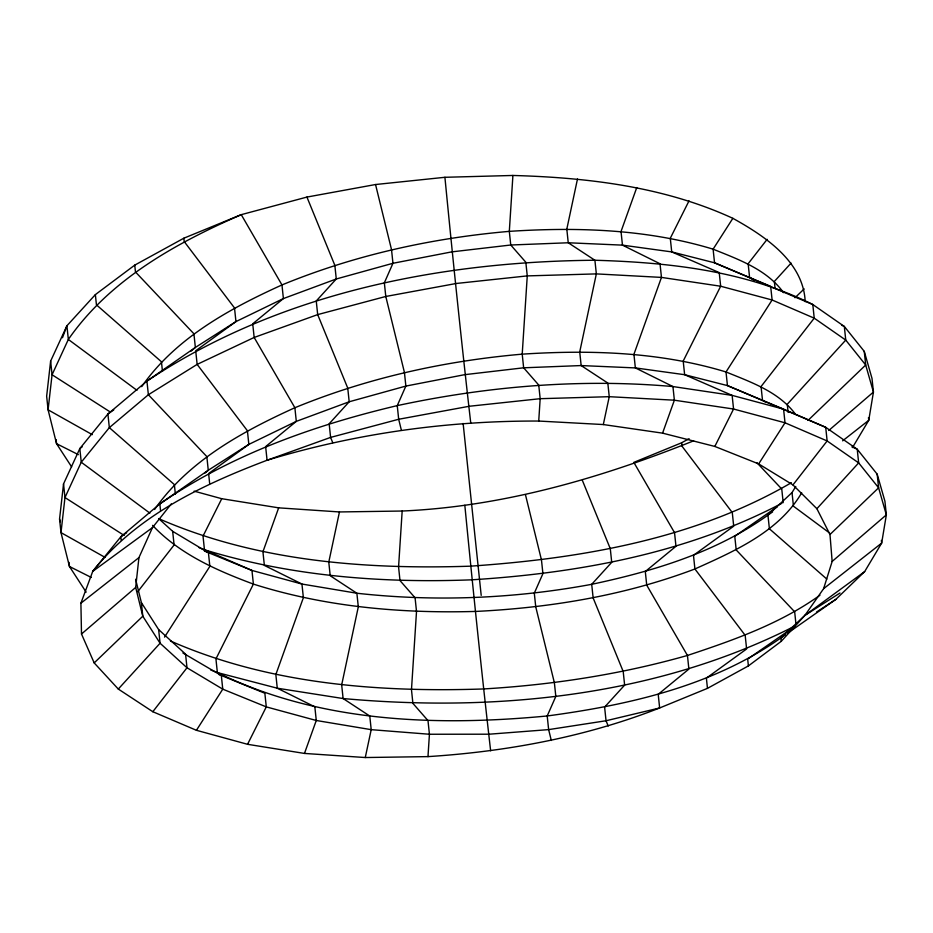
<?xml version="1.0" encoding="UTF-8"?>
<svg xmlns="http://www.w3.org/2000/svg" width="933" height="933" viewBox="0 0 933 933"><rect width="100%" height="100%" fill="white"/><g stroke="black" fill="none" stroke-linecap="round" stroke-linejoin="round"><path stroke-width="1.4" d="M693.616 440.831C600.572 478.139 502.969 506.619 402.17 511.027L398.566 566.926L400 580.571L415.08 597.808L416.515 611.453L411.476 689.72L412.899 703.365L427.99 720.603L429.425 734.248L427.979 756.616L365.269 757.538L304.473 753.432L247.56 744.301L196.42 730.294L152.814 711.716L118.293 689.055L94.186 662.908L81.498 634.008L80.903 603.196L92.729 571.381L120.812 536.802L159.846 503.89L208.269 470.244L248.843 444.4L296.309 421.366L349.187 401.773L405.867 386.075L464.622 374.681L523.646 367.8L581.154 365.561L635.361 367.917L684.635 374.704L727.448 385.597L825.705 427.314L857.229 449.239L877.172 474.162L884.916 501.219L886.35 514.864L881.662 543.111L864.658 571.602L835.851 599.371L787.884 633.006M805.202 301.674C803.383 261.485 764.652 235.979 732.86 218.322C664.144 186.647 587.825 177.562 512.917 175.462L509.313 231.361L510.748 245.006L525.827 262.255L527.262 275.9L522.212 354.155L523.646 367.8L538.738 385.049L540.172 398.694L538.726 421.051C446.849 420.701 355.03 433.553 267.071 460.249C202.414 484.763 136.451 515.786 92.729 571.381L152.452 527.623L171.31 503.89M881.37 540.382L881.662 543.111L823.617 588.676L804.922 615.36L781.224 641.333L748.394 665.917L707.459 688.356L659.643 707.972L606.042 720.754L548.639 729.618L489.172 734.201L429.425 734.248L371.206 729.664L316.275 720.486L266.29 706.887L222.765 689.16L186.997 667.771L160.079 643.234L142.796 616.212L135.682 587.417L138.935 557.619L152.452 527.623M512.917 175.462L444.913 177.293L375.544 184.524L306.934 197.073L241.25 214.66L183.871 238.195L134.749 265.124L95.364 294.618L66.908 325.792L50.627 361.106L46.65 396.187L48.084 409.82L56.551 443.7L71.643 466.897M86.139 592.128L69.45 566.494L60.995 532.615L59.56 518.981L63.537 483.9L79.818 448.586L107.913 414.007L146.936 381.096L195.359 347.449L235.944 321.605L283.399 298.572L336.277 278.979L392.956 263.281L451.712 251.887L510.748 245.006L568.244 242.767L622.463 245.134L671.725 251.91L714.538 262.803L812.795 304.52L844.318 326.445L864.261 351.368L872.005 378.425L873.44 392.07L868.751 420.316L852.482 447.572M402.17 511.027L339.46 511.949L328.778 562.109L330.212 575.743L356.873 593.236C435.07 601.937 514.363 598.694 591.709 584.315C653.625 571.159 715.949 552.429 767.952 515.133L772.641 511.855M365.269 757.538L371.206 729.664L369.771 716.031L343.111 698.537L277.276 688.204L217.366 672.565L210.671 669.929M577.492 178.961L566.809 229.121L568.244 242.767L594.904 260.249C669.206 262.418 745.49 270.757 812.795 304.52L814.229 318.165L761.06 386.53L762.494 400.175L764.873 401.785M538.726 421.051L603.313 424.55L609.249 396.688L607.815 383.043L581.154 365.561L579.72 351.916L596.339 273.894L594.904 260.249C439.175 261.543 278.069 293.405 146.936 381.096L148.37 394.741L206.834 456.599L208.269 470.244L205.015 473.043M823.617 588.676L832.154 561.444L829.985 534.504L816.888 508.707L792.957 484.915L758.669 463.911L714.83 446.441L662.57 433.145L603.313 424.55M339.46 511.949L278.664 507.844L262.931 551.765L264.366 565.41L301.942 584.046L356.873 593.236L358.307 606.87L341.676 684.904L343.111 698.537C496.006 712.38 656.47 696.415 794.799 626.078M304.473 753.432L316.275 720.486L314.841 706.841L277.276 688.204L275.841 674.559L303.377 597.691L301.942 584.046L251.957 570.448L204.42 551.041M636.761 187.556L621.028 231.489L622.463 245.134L660.028 263.771L661.462 277.404L633.927 354.283L635.361 367.917L672.938 386.554L732.125 395.382L783.58 409.144L825.705 427.314L827.139 440.959L792.957 484.915M662.57 433.145L674.372 400.199L672.938 386.554C580.699 378.401 487.656 386.227 397.248 405.622C313.581 425.413 231.034 454.721 159.846 503.89L160.558 510.713M62.476 337.723L66.908 325.792L68.342 339.437L52.061 374.751L48.084 409.82L92.297 434.661M278.664 507.844L221.751 498.712L203.021 536.125L204.455 549.77L251.957 570.448L253.391 584.093L215.931 658.92L217.366 672.565C318.993 722.574 436.387 726.527 547.204 715.973C628.784 705.021 712.555 686.128 780.863 637.927L785.539 634.65M247.56 744.301L266.29 706.887L264.855 693.242L218.66 674.396M689.02 200.852L670.291 238.265L671.725 251.91L719.226 272.588L720.661 286.233L683.201 361.059L684.635 374.704L732.125 395.382L733.56 409.027L714.83 446.441M826.825 579.078L769.387 528.778L767.952 515.133L792.024 492.566L795.767 486.466M801.692 492.787C778.868 531.857 734.481 551.146 694.91 568.978C625.04 595.429 550.68 607.745 476.262 611.407C401.167 613.599 325.267 606.928 253.391 584.093C216.806 570.471 179.789 554.237 152.557 525.349M164.546 637.122L209.855 566.366L208.421 552.721L172.663 531.332L158.657 518.573M196.42 730.294L222.765 689.16L221.331 675.515L182.926 652.995M732.86 218.322L713.104 249.169L714.538 262.803L770.67 286.349L772.104 299.994L726.014 371.964L727.448 385.597L783.58 409.144L785.015 422.789L758.669 463.911M137.757 591.697L174.098 544.977L172.663 531.332M152.814 711.716L186.997 667.771L185.562 654.126L158.645 629.588L141.361 602.566L135.612 579.265M767.148 239.326L748.149 263.736L749.584 277.381L754.354 280.6M141.699 386.67C175.567 338.131 229.261 308.87 281.964 284.938C354.353 255.164 431.431 238.125 509.313 231.361C577.574 226.929 647.234 229.133 713.104 249.169C738.528 259.479 766.938 269.485 783.557 292.67M154.61 509.465C188.478 460.925 242.172 431.664 294.875 407.733C367.264 377.958 444.341 360.919 522.212 354.155C590.484 349.723 660.132 351.928 726.014 371.964C750.948 382.168 778.938 391.813 795.546 414.345M118.293 689.055L160.079 643.234L158.645 629.588M791.067 263.118L774.355 281.451L775.078 288.274M816.888 508.707L858.663 462.885L857.229 449.239L851.957 446.837M94.186 662.908L142.796 616.212L141.361 602.566M794.998 297.732L804.176 288.915M808.013 420.41L865.696 365.013L864.261 351.368M829.985 534.504L878.606 487.807L877.172 474.162M864.658 571.602L804.922 615.36L780.863 637.927L781.224 641.333M191.032 351.181L195.359 347.449L193.924 333.804L135.46 271.946L134.749 265.124M81.498 634.008L135.682 587.417M828.749 430.486L873.44 392.07L865.696 365.013L845.753 340.09L814.229 318.165L772.104 299.994L720.661 286.233L661.462 277.404L596.339 273.894L527.262 275.9L456.354 283.469L385.784 296.472L317.686 314.608L254.161 337.454L197.143 364.395L148.37 394.741L109.336 427.641L81.253 462.232L64.972 497.546L60.995 532.615L105.196 557.456M832.154 561.444L886.35 514.864L878.606 487.807L858.663 462.885L827.139 440.959L785.015 422.789L733.56 409.027L674.372 400.199L609.249 396.688L540.172 398.694L469.264 406.263L398.683 419.267L330.597 437.402L267.071 460.249L265.637 446.604L296.309 421.366L294.875 407.733L254.161 337.454L252.726 323.809L283.399 298.572L281.964 284.938L241.25 214.66C175.824 243.198 109.977 279.492 68.342 339.437L136.953 390.321M80.903 603.196L138.935 557.619M842.616 440.843L868.751 420.316L868.46 417.587M82.162 446.872L79.818 448.586L81.253 462.232L149.851 513.115M113.756 409.902L107.913 414.007L109.336 427.641L174.366 484.589L175.369 494.14M126.666 532.696L120.812 536.802L121.173 540.207M777.294 506.759L734.772 536.3L736.207 549.945L794.671 611.815L795.954 624.095M792.56 627.921L747.683 659.095L748.394 665.917M791.394 482.688C694.49 539.157 580.769 558.645 470.185 566.179C364.955 569.62 256.4 561.316 158.878 518.713M819.955 595.207C780.21 623.78 733.513 640.166 687.446 655.456C620.83 674.407 552.184 684.915 483.096 688.974C377.375 692.461 268.342 683.959 170.447 640.983M816.573 612.013L835.851 599.371M804.922 615.36L840.003 593.003M427.979 756.616C507.016 751.566 585.737 736.953 659.643 707.972L658.208 694.327L688.881 669.089L687.446 655.456L646.732 585.178L645.298 571.532L675.97 546.295L674.536 532.661L633.834 462.383L681.65 442.767L689.09 438.685M781.889 503.284C686.42 553.339 578.332 573.13 471.62 579.825C381.725 583.3 290.793 576.209 204.455 549.77L199.102 547.659M194.111 491.143L221.751 498.712M841.683 325.244L844.318 326.445L845.753 340.09L787.265 404.246L788.128 412.433M78.384 454.651L56.551 443.7L56.12 439.606M91.282 577.445L69.45 566.494L69.03 562.401M110.094 411.896L52.061 374.751L50.627 361.106M124.206 535.472L64.972 497.546L63.537 483.9M829.495 532.941L793.458 506.211L792.024 492.566M756.99 462.803L781.761 489.02L783.195 502.665M582.379 480.413L610.287 548.674L611.721 562.319L591.709 584.315L593.143 597.96L623.197 671.468L624.632 685.114L604.607 707.109L606.042 720.754L608.188 726.002M306.934 197.073L334.842 265.334L336.277 278.979L316.252 300.974L317.686 314.608L347.752 388.128L349.187 401.773L329.162 423.769L330.597 437.402L332.743 442.662M59.56 518.981L60.26 521.804M525.501 494.887L541.478 559.998L542.913 573.643L534.306 593.178L535.74 606.823L554.389 682.793L555.823 696.438L547.204 715.973L548.639 729.618L551.31 740.475M375.544 184.524L391.522 249.636L392.956 263.281L384.349 282.827L385.784 296.472L404.432 372.43L405.867 386.075L397.248 405.622L398.683 419.267L401.353 430.113M681.65 442.767L682 446.184L732.277 512.532L733.711 526.177L693.476 555.333L694.91 568.978L745.175 635.326L746.61 648.971L706.386 678.128L707.459 688.356M463.13 423.454L481.195 595.371M183.871 238.195L184.233 241.6L234.51 307.96L235.944 321.605L195.708 350.761L197.143 364.395L247.408 430.754L248.843 444.4L208.619 473.556L209.692 483.784M162.459 371.346L161.456 361.794L96.437 304.846L95.364 294.618M470.733 422.882C461.357 341.116 452.878 259.234 444.913 177.293M490.641 750.82C481.265 669.054 472.786 587.172 464.821 505.231"/></g></svg>
